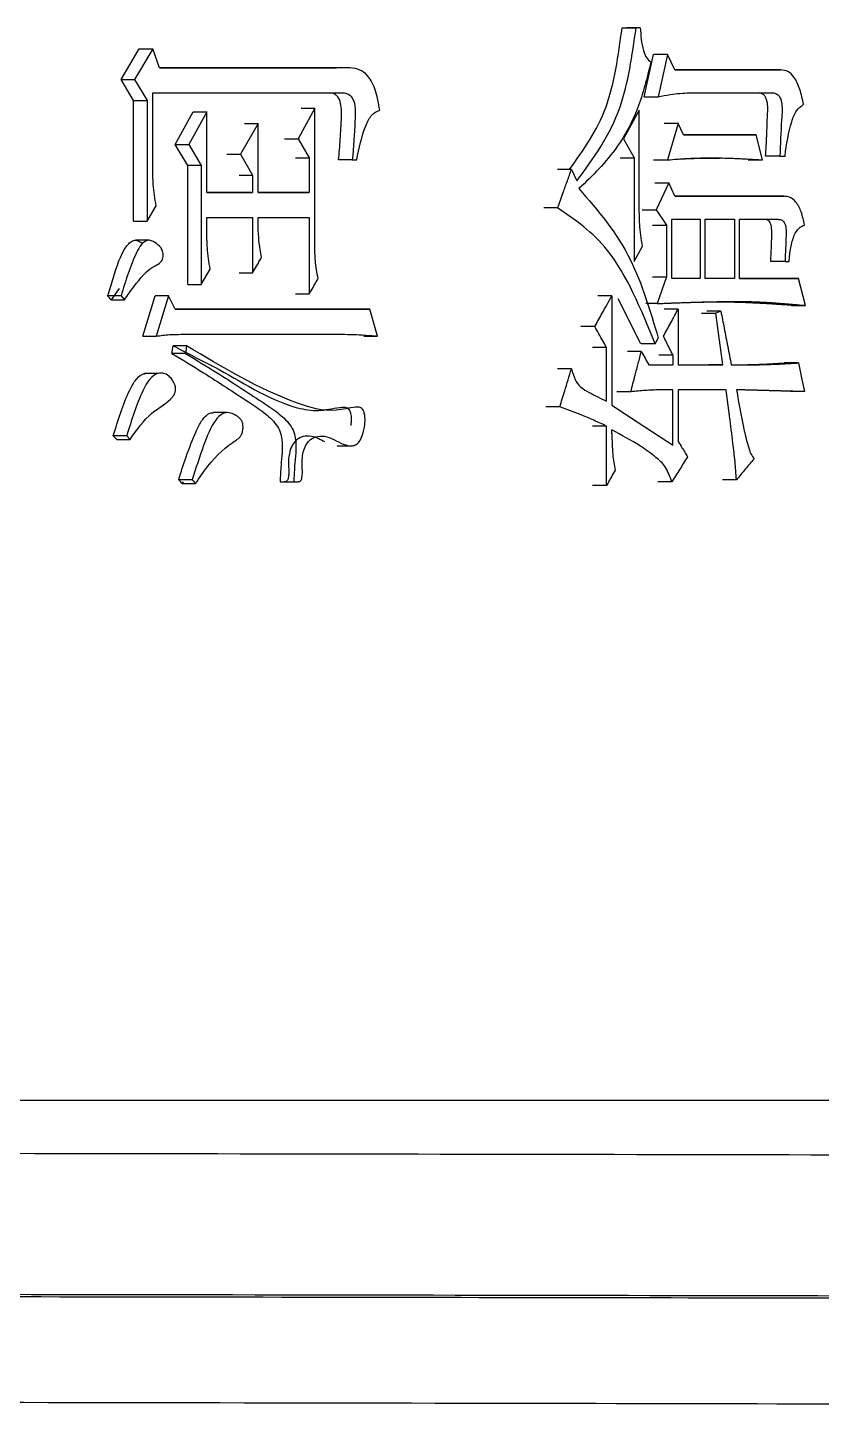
# Model space of a CAD drawing. Header units: millimetres. Extents: x 1890 to 4327, y 775 to 2498.
# Drawn here: x 3067.25 to 3071.74, y 1112.82 to 1120.64 of the extents above; entities that cross this region are included whole.
import ezdxf

# ---------------------------------------------------------------- set-up
doc = ezdxf.new("R2010")
doc.units = ezdxf.units.MM

msp = doc.modelspace()

# ---------------------------------------------------------------- linework, layer by layer
at = {"color": 7, "linetype": 'Continuous', "lineweight": 25}
for p, q in [((3070.6111, 1120.6434), (3070.6901, 1120.6434)), ((3070.7139, 1120.6434), (3070.6349, 1120.6434)), ((3070.7139, 1120.6434), (3070.6901, 1120.6434)), ((3067.7828, 1120.3513), (3067.8848, 1120.5244)), ((3067.9607, 1120.5244), (3067.8585, 1120.3513)), ((3067.8848, 1120.5244), (3067.9607, 1120.5244)), ((3067.9989, 1120.4162), (3067.9607, 1120.5244)), ((3070.7353, 1120.254), (3070.7886, 1120.492)), ((3070.8682, 1120.492), (3070.789, 1120.492)), ((3070.8682, 1120.492), (3070.8149, 1120.254)), ((3070.9096, 1120.4055), (3070.8682, 1120.492)), ((3069.0749, 1120.4163), (3067.9989, 1120.4162)), ((3067.9989, 1120.4162), (3068.9976, 1120.4163)), ((3069.0749, 1120.4163), (3068.9978, 1120.4163)), ((3071.5077, 1120.4055), (3070.9096, 1120.4055)), ((3070.9096, 1120.4055), (3071.4273, 1120.4055)), ((3071.4277, 1120.4055), (3071.5077, 1120.4055)), ((3067.7828, 1120.3513), (3067.8585, 1120.3513)), ((3067.8529, 1120.2324), (3067.7828, 1120.3513)), ((3067.8585, 1120.3513), (3067.9288, 1120.2324)), ((3067.9607, 1120.2756), (3069.0439, 1120.2756)), ((3067.9607, 1119.8537), (3067.9607, 1120.2756)), ((3070.7357, 1120.254), (3070.8149, 1120.254)), ((3070.9923, 1120.2757), (3071.467, 1120.2757)), ((3067.8529, 1120.2324), (3067.9288, 1120.2324)), ((3067.8529, 1119.5509), (3067.8529, 1120.2324)), ((3067.9288, 1120.2324), (3067.9288, 1119.5509)), ((3068.8757, 1120.1891), (3068.782, 1120.016)), ((3068.7988, 1120.1891), (3068.8757, 1120.1891)), ((3068.8757, 1119.4102), (3068.8757, 1120.1891)), ((3070.708, 1120.1783), (3070.6186, 1120.016)), ((3070.708, 1119.6266), (3070.708, 1120.1783)), ((3068.0882, 1119.9836), (3068.1895, 1120.1675)), ((3068.2658, 1120.1675), (3068.1643, 1119.9836)), ((3068.1895, 1120.1675), (3068.2658, 1120.1675)), ((3068.2658, 1119.7131), (3068.2658, 1120.1675)), ((3068.5562, 1120.1025), (3068.4554, 1119.9295)), ((3068.4796, 1120.1025), (3068.5562, 1120.1025)), ((3068.5562, 1119.7131), (3068.5562, 1120.1025)), ((3070.9274, 1120.1026), (3070.8481, 1120.1026)), ((3070.9274, 1120.1026), (3070.8682, 1119.897)), ((3070.9569, 1120.0377), (3070.9274, 1120.1026)), ((3068.7051, 1120.016), (3068.782, 1120.016)), ((3068.782, 1120.016), (3068.8445, 1119.9078)), ((3070.6186, 1120.016), (3070.6782, 1119.9079)), ((3071.2881, 1120.0377), (3071.3679, 1120.0377)), ((3071.4029, 1119.897), (3071.3679, 1120.0377)), ((3068.0882, 1119.9836), (3068.1643, 1119.9836)), ((3068.1579, 1119.8646), (3068.0882, 1119.9836)), ((3068.1643, 1119.9836), (3068.2341, 1119.8646)), ((3068.2341, 1119.8646), (3068.1579, 1119.8646)), ((3068.1579, 1119.1939), (3068.1579, 1119.8646)), ((3068.2341, 1119.8646), (3068.2341, 1119.1939)), ((3068.3789, 1119.9295), (3068.4554, 1119.9295)), ((3068.4554, 1119.9295), (3068.5247, 1119.8105)), ((3068.7676, 1119.9078), (3068.8445, 1119.9078)), ((3068.8445, 1119.9078), (3068.8445, 1119.7131)), ((3069.0874, 1119.897), (3069.0102, 1119.897)), ((3069.0874, 1119.897), (3069.1122, 1119.897)), ((3070.5992, 1119.9079), (3070.6782, 1119.9079)), ((3070.6782, 1119.9079), (3070.6782, 1119.3237)), ((3070.789, 1119.897), (3070.8682, 1119.897)), ((3071.3231, 1119.897), (3071.4029, 1119.897)), ((3071.5019, 1119.9187), (3071.4219, 1119.9187)), ((3071.5019, 1119.9187), (3071.531, 1119.9187)), ((3068.4481, 1119.8105), (3068.5247, 1119.8105)), ((3068.5247, 1119.8105), (3068.5247, 1119.7131)), ((3070.3253, 1119.843), (3070.2467, 1119.843)), ((3070.3253, 1119.843), (3070.3553, 1119.7781)), ((3068.5247, 1119.7131), (3068.2658, 1119.7131)), ((3068.2658, 1119.7131), (3068.4481, 1119.7131)), ((3068.4481, 1119.7131), (3068.5247, 1119.7131)), ((3068.8445, 1119.7131), (3068.5562, 1119.7131)), ((3068.5562, 1119.7131), (3068.7675, 1119.7131)), ((3068.7676, 1119.7131), (3068.8445, 1119.7131)), ((3070.7949, 1119.7672), (3070.8741, 1119.7672)), ((3070.8741, 1119.7672), (3070.803, 1119.6158)), ((3070.9096, 1119.6915), (3070.8741, 1119.7672)), ((3067.9288, 1119.5509), (3067.9798, 1119.6374)), ((3070.247, 1119.6266), (3070.1685, 1119.6266)), ((3071.5252, 1119.6915), (3070.9096, 1119.6915)), ((3070.9096, 1119.6915), (3071.4447, 1119.6915)), ((3071.4451, 1119.6915), (3071.5252, 1119.6915)), ((3067.8529, 1119.5509), (3067.9288, 1119.5509)), ((3068.2658, 1119.5725), (3068.5247, 1119.5725)), ((3068.2658, 1119.4968), (3068.2658, 1119.5725)), ((3068.5247, 1119.5725), (3068.5247, 1119.2588)), ((3068.5562, 1119.5725), (3068.8445, 1119.5725)), ((3068.5562, 1119.5184), (3068.5562, 1119.5725)), ((3068.8445, 1119.5725), (3068.8445, 1119.1398)), ((3070.7239, 1119.6158), (3070.803, 1119.6158)), ((3070.803, 1119.6158), (3070.8623, 1119.5293)), ((3070.8919, 1119.2264), (3070.8919, 1119.5617)), ((3070.8919, 1119.5617), (3071.0513, 1119.5617)), ((3071.0513, 1119.5617), (3071.0513, 1119.2264)), ((3071.0807, 1119.2264), (3071.0807, 1119.5617)), ((3071.0807, 1119.5617), (3071.2451, 1119.5617)), ((3071.2451, 1119.5617), (3071.2451, 1119.2264)), ((3071.2744, 1119.5617), (3071.4903, 1119.5617)), ((3071.2744, 1119.2264), (3071.2744, 1119.5617)), ((3071.4105, 1119.5617), (3071.4905, 1119.5617)), ((3070.7831, 1119.5293), (3070.8623, 1119.5293)), ((3070.8623, 1119.5293), (3070.8623, 1119.2372)), ((3067.9408, 1119.4431), (3067.8644, 1119.4431)), ((3070.6782, 1119.3237), (3070.7258, 1119.4103)), ((3071.531, 1119.3237), (3071.4509, 1119.3237)), ((3071.531, 1119.3237), (3071.5542, 1119.3237)), ((3068.2341, 1119.1939), (3068.2848, 1119.2804)), ((3068.4481, 1119.2588), (3068.5247, 1119.2588)), ((3070.7831, 1119.2372), (3070.8623, 1119.2372)), ((3070.8623, 1119.2372), (3070.8089, 1119.0857)), ((3067.772, 1119.1709), (3067.7252, 1119.1074)), ((3068.1579, 1119.1939), (3068.2341, 1119.1939)), ((3071.0513, 1119.2264), (3070.8919, 1119.2264)), ((3071.0513, 1119.2264), (3070.9718, 1119.2264)), ((3071.2451, 1119.2264), (3071.0807, 1119.2264)), ((3071.2451, 1119.2264), (3071.1655, 1119.2264)), ((3071.6064, 1119.2264), (3071.2744, 1119.2264)), ((3071.2744, 1119.2264), (3071.5258, 1119.2264)), ((3071.5263, 1119.2264), (3071.6064, 1119.2264)), ((3071.6469, 1119.0749), (3071.6064, 1119.2264)), ((3067.7817, 1119.129), (3067.7061, 1119.129)), ((3067.7252, 1119.1074), (3067.8009, 1119.1074)), ((3067.9039, 1118.9018), (3067.9739, 1119.129)), ((3068.0499, 1119.129), (3067.9739, 1119.129)), ((3068.0499, 1119.129), (3067.9798, 1118.9018)), ((3068.0881, 1119.0533), (3068.0499, 1119.129)), ((3068.7676, 1119.1398), (3068.8445, 1119.1398)), ((3070.553, 1119.129), (3070.4741, 1119.129)), ((3070.553, 1119.129), (3070.553, 1118.5124)), ((3070.7175, 1118.8586), (3070.5889, 1119.1117)), ((3070.8089, 1119.0857), (3070.7456, 1119.0857)), ((3071.5663, 1119.0749), (3071.4988, 1119.0807)), ((3071.5667, 1119.0749), (3071.6469, 1119.0749)), ((3069.1866, 1119.0533), (3068.0881, 1119.0533)), ((3068.0881, 1119.0533), (3069.1091, 1119.0533)), ((3069.1093, 1119.0533), (3069.1866, 1119.0533)), ((3069.2299, 1118.9018), (3069.1866, 1119.0533)), ((3070.9274, 1119.0533), (3070.8481, 1119.0533)), ((3070.9274, 1119.0533), (3070.9274, 1118.7396)), ((3071.06, 1119.0317), (3071.1395, 1119.0317)), ((3071.1689, 1119.0425), (3071.0893, 1119.0425)), ((3071.1689, 1119.0425), (3071.1395, 1119.0317)), ((3070.4573, 1118.9559), (3070.3785, 1118.9559)), ((3067.9039, 1118.9018), (3067.9798, 1118.9018)), ((3068.0692, 1118.8045), (3068.0755, 1118.8477)), ((3068.1516, 1118.8477), (3068.0755, 1118.8477)), ((3068.1516, 1118.8477), (3068.1453, 1118.8045)), ((3068.158, 1118.9126), (3069.0128, 1118.9127)), ((3068.9357, 1118.9127), (3069.0128, 1118.9127)), ((3069.1525, 1118.9018), (3069.2299, 1118.9018)), ((3070.7971, 1118.8586), (3070.8149, 1118.891)), ((3068.1453, 1118.8045), (3068.0692, 1118.8045)), ((3070.5231, 1118.8369), (3070.4443, 1118.8369)), ((3070.5231, 1118.534), (3070.5231, 1118.8369)), ((3070.7199, 1118.8153), (3070.6408, 1118.8153)), ((3070.8978, 1118.7937), (3070.8185, 1118.7937)), ((3070.8978, 1118.7937), (3070.8978, 1118.7396)), ((3067.9906, 1118.6908), (3067.9147, 1118.6908)), ((3070.3253, 1118.718), (3070.2463, 1118.718)), ((3070.7615, 1118.7396), (3070.8978, 1118.7396)), ((3070.8185, 1118.7396), (3070.8978, 1118.7396)), ((3070.9274, 1118.7396), (3071.1806, 1118.7396)), ((3071.1806, 1118.7396), (3071.101, 1118.7396)), ((3071.6064, 1118.7504), (3071.5258, 1118.7504)), ((3070.6603, 1118.5881), (3070.5814, 1118.5881)), ((3070.8978, 1118.2853), (3070.8978, 1118.599)), ((3071.1982, 1118.599), (3070.9274, 1118.599)), ((3070.9274, 1118.599), (3070.9274, 1118.3069)), ((3071.6412, 1118.5882), (3071.561, 1118.5882)), ((3068.3797, 1118.4698), (3068.3028, 1118.4698)), ((3070.2591, 1118.5016), (3070.1806, 1118.5016)), ((3070.5231, 1118.3934), (3070.4443, 1118.3934)), ((3070.5231, 1118.0581), (3070.5231, 1118.3934)), ((3070.553, 1118.3502), (3070.553, 1118.3718)), ((3067.7572, 1118.3177), (3067.738, 1118.3393)), ((3067.7572, 1118.3177), (3067.8329, 1118.3177)), ((3067.8137, 1118.3393), (3067.8329, 1118.3177)), ((3069.0014, 1118.2822), (3069.0791, 1118.2822)), ((3068.1833, 1118.0906), (3068.1072, 1118.0906)), ((3068.1334, 1118.0792), (3068.1262, 1118.069)), ((3068.1262, 1118.069), (3068.2024, 1118.069)), ((3068.7051, 1118.0797), (3068.782, 1118.0797)), ((3070.5231, 1118.0581), (3070.4443, 1118.0581)), ((3070.8919, 1118.0798), (3070.8127, 1118.0798)), ((3071.2569, 1118.0906), (3071.1772, 1118.0906))]:
    msp.add_line(p, q, dxfattribs=at)
at = {"color": 7, "linetype": 'Continuous', "lineweight": 25, "flags": 128}
for points in [[(3067.7252, 1119.1074), (3067.7204, 1119.1128), (3067.7156, 1119.1182), (3067.7061, 1119.129)], [(3067.7817, 1119.129), (3067.7913, 1119.1182), (3067.8009, 1119.1074)], [(3071.1806, 1118.7396), (3071.167, 1118.837), (3071.1532, 1118.9343), (3071.1395, 1119.0317)], [(3070.7971, 1118.8586), (3070.7618, 1118.8586), (3070.7396, 1118.8586), (3070.7179, 1118.8586)], [(3071.6064, 1118.7504), (3071.6165, 1118.7034), (3071.6265, 1118.6564), (3071.6412, 1118.5882)], [(3067.8137, 1118.3393), (3067.7856, 1118.3393), (3067.7618, 1118.3393), (3067.738, 1118.3393)], [(3068.1262, 1118.0689), (3068.1214, 1118.0744), (3068.1165, 1118.0799), (3068.1072, 1118.0906)], [(3068.1833, 1118.0906), (3068.1882, 1118.0851), (3068.1953, 1118.077), (3068.2024, 1118.0689)], [(3068.6801, 1118.0797), (3068.7086, 1118.0797), (3068.7569, 1118.0797)]]:
    msp.add_lwpolyline(points, dxfattribs=at)
at = {"color": 7, "linetype": 'Continuous', "lineweight": 25}
for points, knots in [([(3070.3142, 1119.843), (3070.3923, 1119.9513), (3070.546, 1120.1644), (3070.5894, 1120.4856), (3070.6107, 1120.6434)], [0, 0, 0, 0, 0.508538, 1, 1, 1, 1]), ([(3070.3553, 1119.7781), (3070.4489, 1119.9054), (3070.6188, 1120.1366), (3070.668, 1120.4863), (3070.6901, 1120.6434)], [0, 0, 0, 0, 0.550671, 1, 1, 1, 1]), ([(3070.6107, 1120.6434), (3070.6151, 1120.6434), (3070.6231, 1120.6434), (3070.631, 1120.6434), (3070.6345, 1120.6434)], [0, 0, 0, 0, 0.56, 1, 1, 1, 1]), ([(3070.7139, 1120.6434), (3070.7168, 1120.5994), (3070.7208, 1120.5385), (3070.7467, 1120.4716), (3070.7646, 1120.4563), (3070.7733, 1120.4487)], [0, 0, 0, 0, 0.571542, 0.789948, 1, 1, 1, 1]), ([(3069.2423, 1120.1783), (3069.2362, 1120.2153), (3069.2242, 1120.2881), (3069.1816, 1120.3709), (3069.1276, 1120.4115), (3069.0924, 1120.4147), (3069.0749, 1120.4163)], [0, 0, 0, 0, 0.292671, 0.574804, 0.788903, 1, 1, 1, 1]), ([(3070.7733, 1120.4487), (3070.7512, 1120.3592), (3070.7076, 1120.1823), (3070.5694, 1119.9288), (3070.4435, 1119.8079), (3070.3673, 1119.7348)], [0, 0, 0, 0, 0.288018, 0.569196, 1, 1, 1, 1]), ([(3071.6354, 1120.2108), (3071.6294, 1120.2396), (3071.6176, 1120.2964), (3071.5868, 1120.3628), (3071.5475, 1120.4005), (3071.5209, 1120.4038), (3071.5077, 1120.4055)], [0, 0, 0, 0, 0.291495, 0.574413, 0.789057, 1, 1, 1, 1]), ([(3069.01, 1119.897), (3069.0134, 1119.9354), (3069.0204, 1120.0154), (3069.026, 1120.111), (3069.0265, 1120.1827), (3069.0222, 1120.2221), (3069.0094, 1120.2491), (3068.9944, 1120.2654), (3068.9794, 1120.2727), (3068.9697, 1120.2749), (3068.9666, 1120.2756)], [0, 0, 0, 0, 0.268829, 0.56133, 0.664341, 0.768404, 0.830798, 0.892792, 0.965759, 1, 1, 1, 1]), ([(3069.0439, 1120.2756), (3069.054, 1120.2728), (3069.0745, 1120.2669), (3069.1001, 1120.2287), (3069.1044, 1120.1724), (3069.1013, 1120.062), (3069.0935, 1119.9701), (3069.0874, 1119.897)], [0, 0, 0, 0, 0.1108835, 0.2260486, 0.356903, 0.4892019, 1, 1, 1, 1]), ([(3070.8149, 1120.254), (3070.8376, 1120.2583), (3070.8784, 1120.2659), (3070.9376, 1120.2736), (3070.9741, 1120.275), (3070.9923, 1120.2757)], [0, 0, 0, 0, 0.38409, 0.691775, 1, 1, 1, 1]), ([(3071.4215, 1119.9187), (3071.4237, 1119.9569), (3071.4282, 1120.0343), (3071.4308, 1120.1253), (3071.4342, 1120.1889), (3071.4318, 1120.2222), (3071.4243, 1120.2461), (3071.4137, 1120.263), (3071.4005, 1120.2711), (3071.391, 1120.2743), (3071.3866, 1120.2757)], [0, 0, 0, 0, 0.2869683, 0.5805964, 0.6801532, 0.7640188, 0.8265218, 0.8781764, 0.9439894, 1, 1, 1, 1]), ([(3071.467, 1120.2757), (3071.4751, 1120.2732), (3071.4879, 1120.2692), (3071.5029, 1120.2508), (3071.5186, 1120.2045), (3071.5078, 1120.0871), (3071.5043, 1119.9857), (3071.5019, 1119.9187)], [0, 0, 0, 0, 0.101343, 0.162893, 0.226662, 0.489518, 1, 1, 1, 1]), ([(3069.1122, 1119.897), (3069.126, 1119.9634), (3069.1451, 1120.0551), (3069.1942, 1120.1558), (3069.2265, 1120.1709), (3069.2423, 1120.1783)], [0, 0, 0, 0, 0.5729384, 0.7913837, 1, 1, 1, 1]), ([(3071.531, 1119.9187), (3071.5401, 1119.9853), (3071.5527, 1120.0774), (3071.5935, 1120.1796), (3071.6216, 1120.2005), (3071.6354, 1120.2108)], [0, 0, 0, 0, 0.571986, 0.790496, 1, 1, 1, 1]), ([(3071.3679, 1120.0377), (3071.2685, 1120.0377), (3071.132, 1120.0377), (3070.9943, 1120.0377), (3070.9569, 1120.0377)], [0, 0, 0, 0, 0.728341, 1, 1, 1, 1]), ([(3070.9569, 1120.0377), (3071.0304, 1120.0377), (3071.1411, 1120.0377), (3071.2508, 1120.0377), (3071.2877, 1120.0377)], [0, 0, 0, 0, 0.664139, 1, 1, 1, 1]), ([(3070.8682, 1119.897), (3070.8866, 1119.8985), (3070.9142, 1119.9006), (3070.9463, 1119.9028), (3070.9623, 1119.9038), (3070.9784, 1119.9048), (3071.0265, 1119.9074), (3071.0906, 1119.9089), (3071.1637, 1119.9084), (3071.2024, 1119.9073), (3071.2252, 1119.9065), (3071.232, 1119.9062), (3071.2412, 1119.9059), (3071.2503, 1119.9055), (3071.2594, 1119.9051), (3071.2662, 1119.9048), (3071.273, 1119.9045), (3071.2821, 1119.904), (3071.2912, 1119.9035), (3071.3003, 1119.9031), (3071.3071, 1119.9027), (3071.3162, 1119.9022), (3071.3252, 1119.9017), (3071.3366, 1119.901), (3071.3479, 1119.9004), (3071.3615, 1119.8996), (3071.3799, 1119.8985), (3071.3937, 1119.8976), (3071.4029, 1119.897)], [0, 0, 0, 0, 0.1024398, 0.1536597, 0.1792697, 0.1920747, 0.2432948, 0.4481938, 0.5506355, 0.6530768, 0.6658817, 0.6786867, 0.6914917, 0.7171016, 0.7299066, 0.7427115, 0.7555165, 0.7683215, 0.7939314, 0.8067364, 0.8195413, 0.8323463, 0.8579562, 0.8707612, 0.8963711, 0.9219811, 0.947591, 1, 1, 1, 1]), ([(3070.9553, 1119.9034), (3070.9564, 1119.9034), (3070.9654, 1119.9038), (3071.0538, 1119.9074), (3071.1092, 1119.9071), (3071.1475, 1119.9064), (3071.1555, 1119.9061), (3071.1604, 1119.9059)], [0, 0, 0, 0, 0.061722, 0.491152, 0.730794, 0.835184, 1, 1, 1, 1]), ([(3067.9798, 1119.6374), (3067.9735, 1119.6772), (3067.9621, 1119.7483), (3067.9611, 1119.8215), (3067.9607, 1119.8537)], [0, 0, 0, 0, 0.558835, 1, 1, 1, 1]), ([(3070.247, 1119.6266), (3070.2575, 1119.6556), (3070.2758, 1119.7062), (3070.3019, 1119.7783), (3070.3175, 1119.8214), (3070.3253, 1119.843)], [0, 0, 0, 0, 0.402386, 0.701193, 1, 1, 1, 1]), ([(3070.3673, 1119.7348), (3070.4735, 1119.6123), (3070.6662, 1119.3902), (3070.7688, 1119.0457), (3070.8149, 1118.891)], [0, 0, 0, 0, 0.551113, 1, 1, 1, 1]), ([(3070.7971, 1118.8586), (3070.7176, 1119.054), (3070.5782, 1119.3971), (3070.3467, 1119.5576), (3070.247, 1119.6266)], [0, 0, 0, 0, 0.569597, 1, 1, 1, 1]), ([(3070.7258, 1119.4103), (3070.7197, 1119.4513), (3070.7092, 1119.5225), (3070.7083, 1119.5957), (3070.708, 1119.6266)], [0, 0, 0, 0, 0.576908, 1, 1, 1, 1]), ([(3071.6412, 1119.5293), (3071.6358, 1119.5546), (3071.6253, 1119.6044), (3071.5956, 1119.6595), (3071.56, 1119.6882), (3071.5367, 1119.6904), (3071.5252, 1119.6915)], [0, 0, 0, 0, 0.291879, 0.573778, 0.788361, 1, 1, 1, 1]), ([(3071.4505, 1119.3237), (3071.4527, 1119.373), (3071.4555, 1119.4352), (3071.4572, 1119.5094), (3071.4488, 1119.5459), (3071.429, 1119.5603), (3071.4162, 1119.5612), (3071.4098, 1119.5617)], [0, 0, 0, 0, 0.513666, 0.647616, 0.773872, 0.888864, 1, 1, 1, 1]), ([(3071.4903, 1119.5617), (3071.4966, 1119.5612), (3071.5095, 1119.5603), (3071.5293, 1119.5459), (3071.5377, 1119.5094), (3071.536, 1119.4352), (3071.5332, 1119.373), (3071.531, 1119.3237)], [0, 0, 0, 0, 0.111245, 0.226323, 0.352571, 0.486481, 1, 1, 1, 1]), ([(3068.2848, 1119.2804), (3068.2785, 1119.3202), (3068.2672, 1119.3913), (3068.2662, 1119.4645), (3068.2658, 1119.4968)], [0, 0, 0, 0, 0.558836, 1, 1, 1, 1]), ([(3068.575, 1119.3453), (3068.5693, 1119.377), (3068.5591, 1119.4337), (3068.557, 1119.4925), (3068.5562, 1119.5184)], [0, 0, 0, 0, 0.558879, 1, 1, 1, 1]), ([(3071.5542, 1119.3237), (3071.5565, 1119.3499), (3071.5611, 1119.4017), (3071.579, 1119.4684), (3071.6078, 1119.5145), (3071.6301, 1119.5244), (3071.6412, 1119.5293)], [0, 0, 0, 0, 0.2904, 0.575151, 0.790821, 1, 1, 1, 1]), ([(3067.7061, 1119.129), (3067.7163, 1119.1616), (3067.7471, 1119.2597), (3067.7822, 1119.3765), (3067.8349, 1119.4343), (3067.8585, 1119.4456), (3067.8826, 1119.4397), (3067.8965, 1119.4294), (3067.9035, 1119.4243)], [0, 0, 0, 0, 0.229685, 0.691562, 0.770769, 0.85031, 0.924651, 1, 1, 1, 1]), ([(3067.8009, 1119.1074), (3067.8183, 1119.1319), (3067.871, 1119.2058), (3067.9383, 1119.2875), (3068.0007, 1119.311), (3068.0146, 1119.3296), (3068.0189, 1119.3435), (3068.02, 1119.3596), (3068.0178, 1119.3771), (3068.0112, 1119.3954), (3067.9927, 1119.4177), (3067.9687, 1119.4335), (3067.9415, 1119.4456), (3067.9177, 1119.4389), (3067.8914, 1119.4167), (3067.8581, 1119.3532), (3067.8204, 1119.256), (3067.7947, 1119.1715), (3067.7817, 1119.129)], [0, 0, 0, 0, 0.109185, 0.329159, 0.383764, 0.397994, 0.412315, 0.428913, 0.44575, 0.465116, 0.490353, 0.552222, 0.585254, 0.61868, 0.660425, 0.720614, 0.859403, 1, 1, 1, 1]), ([(3068.8944, 1119.2264), (3068.8883, 1119.26), (3068.8774, 1119.3202), (3068.8762, 1119.3826), (3068.8757, 1119.4102)], [0, 0, 0, 0, 0.558545, 1, 1, 1, 1]), ([(3068.5247, 1119.2588), (3068.5319, 1119.2712), (3068.5439, 1119.2918), (3068.5606, 1119.3206), (3068.5702, 1119.3371), (3068.575, 1119.3453)], [0, 0, 0, 0, 0.42837, 0.714189, 1, 1, 1, 1]), ([(3068.8445, 1119.1398), (3068.8516, 1119.1522), (3068.8635, 1119.1728), (3068.8802, 1119.2016), (3068.8897, 1119.2181), (3068.8944, 1119.2264)], [0, 0, 0, 0, 0.428365, 0.714185, 1, 1, 1, 1]), ([(3070.4573, 1118.9559), (3070.4711, 1118.9809), (3070.494, 1119.0222), (3070.5259, 1119.0799), (3070.5439, 1119.1126), (3070.553, 1119.129)], [0, 0, 0, 0, 0.432644, 0.716322, 1, 1, 1, 1]), ([(3070.8089, 1119.0857), (3070.8142, 1119.0859), (3070.8247, 1119.0863), (3070.8405, 1119.0869), (3070.8563, 1119.0875), (3070.872, 1119.0881), (3070.8851, 1119.0886), (3070.8983, 1119.0891), (3070.9088, 1119.0895), (3070.9192, 1119.0899), (3070.9271, 1119.0902), (3070.9337, 1119.0904), (3070.9428, 1119.0907), (3070.952, 1119.091), (3070.9625, 1119.0914), (3070.9703, 1119.0917), (3070.9808, 1119.092), (3070.9913, 1119.0924), (3071.0044, 1119.0928), (3071.0148, 1119.0931), (3071.0253, 1119.0934), (3071.0318, 1119.0936), (3071.0383, 1119.0938), (3071.0449, 1119.094), (3071.0514, 1119.0942), (3071.0579, 1119.0944), (3071.0645, 1119.0945), (3071.071, 1119.0947), (3071.0775, 1119.0949), (3071.0841, 1119.0951), (3071.0906, 1119.0952), (3071.0971, 1119.0954), (3071.1036, 1119.0955), (3071.1101, 1119.0957), (3071.1167, 1119.0958), (3071.131, 1119.0962), (3071.1857, 1119.0972), (3071.2586, 1119.0979), (3071.3312, 1119.0968), (3071.3674, 1119.0956), (3071.3881, 1119.0948), (3071.4036, 1119.094), (3071.4191, 1119.0932), (3071.4346, 1119.0923), (3071.4475, 1119.0915), (3071.4604, 1119.0907), (3071.4733, 1119.0898), (3071.4862, 1119.0889), (3071.4991, 1119.0879), (3071.512, 1119.0869), (3071.5274, 1119.0856), (3071.5403, 1119.0846), (3071.5532, 1119.0835), (3071.566, 1119.0823), (3071.5789, 1119.0812), (3071.5917, 1119.08), (3071.6045, 1119.0789), (3071.6174, 1119.0777), (3071.6315, 1119.0764), (3071.6405, 1119.0755), (3071.6469, 1119.0749)], [0, 0, 0, 0, 0.018603, 0.037206, 0.055809, 0.074412, 0.093015, 0.102316, 0.120919, 0.130221, 0.139522, 0.148824, 0.153474, 0.172077, 0.181379, 0.19068, 0.199982, 0.218585, 0.227886, 0.246489, 0.255791, 0.265092, 0.269743, 0.279044, 0.288346, 0.292997, 0.302298, 0.311599, 0.31625, 0.325552, 0.334853, 0.339504, 0.348805, 0.358107, 0.362758, 0.372059, 0.409265, 0.558092, 0.632505, 0.669711, 0.688314, 0.706917, 0.72552, 0.744123, 0.762726, 0.772028, 0.790631, 0.809233, 0.818535, 0.837138, 0.855741, 0.874344, 0.883645, 0.902248, 0.920851, 0.930153, 0.948756, 0.967359, 0.97666, 1, 1, 1, 1]), ([(3071.0183, 1119.0932), (3071.0183, 1119.0932), (3071.0183, 1119.0932), (3071.0977, 1119.0952), (3071.2288, 1119.0958), (3071.3794, 1119.0897), (3071.4649, 1119.0843), (3071.5014, 1119.0817), (3071.514, 1119.0808), (3071.519, 1119.0804), (3071.5188, 1119.0805), (3071.5187, 1119.0805)], [0, 0, 0, 0, 0.005956, 0.09253, 0.479471, 0.775614, 0.898514, 0.970424, 0.985739, 0.999253, 1, 1, 1, 1]), ([(3070.8445, 1118.9019), (3070.8583, 1118.9271), (3070.886, 1118.9776), (3070.9136, 1119.0281), (3070.9274, 1119.0533)], [0, 0, 0, 0, 0.5, 1, 1, 1, 1]), ([(3071.1689, 1119.0425), (3071.1751, 1119.0104), (3071.188, 1118.9439), (3071.2076, 1118.843), (3071.2209, 1118.7741), (3071.2276, 1118.7396)], [0, 0, 0, 0, 0.317295, 0.658647, 1, 1, 1, 1]), ([(3070.5231, 1118.8369), (3070.5162, 1118.8494), (3070.5018, 1118.8755), (3070.4798, 1118.9152), (3070.4648, 1118.9423), (3070.4573, 1118.9559)], [0, 0, 0, 0, 0.314652, 0.657325, 1, 1, 1, 1]), ([(3067.9798, 1118.9018), (3068.0051, 1118.9052), (3068.0475, 1118.9107), (3068.1069, 1118.9119), (3068.141, 1118.9124), (3068.158, 1118.9126)], [0, 0, 0, 0, 0.426865, 0.713404, 1, 1, 1, 1]), ([(3068.0755, 1118.8477), (3068.0929, 1118.8385), (3068.1799, 1118.7923), (3068.4201, 1118.6763), (3068.6728, 1118.505), (3068.9117, 1118.4748), (3068.9974, 1118.4996), (3069.0491, 1118.502), (3069.064, 1118.4942), (3069.0731, 1118.4818), (3069.0798, 1118.4613), (3069.0832, 1118.4319), (3069.0804, 1118.4096), (3069.0789, 1118.3974)], [0, 0, 0, 0, 0.049956, 0.249704, 0.686626, 0.796056, 0.90562, 0.927942, 0.938242, 0.948634, 0.960298, 0.978294, 1, 1, 1, 1]), ([(3068.782, 1118.0797), (3068.7849, 1118.0799), (3068.7897, 1118.0801), (3068.7959, 1118.0847), (3068.8005, 1118.0922), (3068.8051, 1118.1089), (3068.8063, 1118.1507), (3068.8021, 1118.2029), (3068.812, 1118.2585), (3068.8289, 1118.2946), (3068.8557, 1118.3229), (3068.895, 1118.3404), (3068.964, 1118.3349), (3069.0257, 1118.2904), (3069.0824, 1118.2798), (3069.1099, 1118.2878), (3069.1309, 1118.3092), (3069.1485, 1118.3483), (3069.1587, 1118.3952), (3069.1601, 1118.4381), (3069.1561, 1118.4658), (3069.1496, 1118.4831), (3069.1413, 1118.494), (3069.1268, 1118.502), (3069.0774, 1118.4997), (3068.9589, 1118.4653), (3068.6299, 1118.5608), (3068.3554, 1118.7255), (3068.1516, 1118.8477)], [0, 0, 0, 0, 0.005261, 0.008837, 0.012422, 0.017277, 0.029828, 0.061172, 0.078769, 0.096459, 0.112862, 0.137643, 0.170618, 0.238675, 0.261666, 0.275651, 0.289759, 0.306991, 0.331345, 0.347224, 0.357105, 0.364402, 0.370592, 0.376767, 0.392657, 0.46137, 0.600195, 1, 1, 1, 1]), ([(3069.0128, 1118.9127), (3069.0346, 1118.9124), (3069.0782, 1118.9118), (3069.1506, 1118.9085), (3069.2011, 1118.9042), (3069.2299, 1118.9018)], [0, 0, 0, 0, 0.300385, 0.600783, 1, 1, 1, 1]), ([(3070.8978, 1118.7937), (3070.8914, 1118.8067), (3070.8793, 1118.8313), (3070.8615, 1118.8673), (3070.8502, 1118.8903), (3070.8445, 1118.9019)], [0, 0, 0, 0, 0.36195, 0.680974, 1, 1, 1, 1]), ([(3068.0692, 1118.8045), (3068.1288, 1118.768), (3068.274, 1118.6791), (3068.4472, 1118.5664), (3068.5856, 1118.4746), (3068.6483, 1118.4206), (3068.6814, 1118.3637), (3068.6968, 1118.2843), (3068.6851, 1118.1894), (3068.6815, 1118.1105), (3068.68, 1118.0797)], [0, 0, 0, 0, 0.221958, 0.540906, 0.653572, 0.74861, 0.789223, 0.822078, 0.930486, 1, 1, 1, 1]), ([(3068.1453, 1118.8045), (3068.2049, 1118.768), (3068.3503, 1118.6792), (3068.5236, 1118.5666), (3068.6623, 1118.4747), (3068.7252, 1118.4206), (3068.7585, 1118.3635), (3068.774, 1118.2823), (3068.762, 1118.1875), (3068.7583, 1118.1088), (3068.7569, 1118.0797)], [0, 0, 0, 0, 0.221772, 0.540825, 0.653503, 0.748944, 0.789647, 0.822549, 0.93445, 1, 1, 1, 1]), ([(3070.6603, 1118.5881), (3070.6685, 1118.6191), (3070.6824, 1118.6724), (3070.7023, 1118.7481), (3070.714, 1118.7929), (3070.7199, 1118.8153)], [0, 0, 0, 0, 0.4083, 0.70415, 1, 1, 1, 1]), ([(3070.7199, 1118.8153), (3070.7268, 1118.8027), (3070.7407, 1118.7775), (3070.7545, 1118.7522), (3070.7615, 1118.7396)], [0, 0, 0, 0, 0.5000008, 1, 1, 1, 1]), ([(3067.738, 1118.3393), (3067.765, 1118.4278), (3067.7989, 1118.5388), (3067.8588, 1118.6506), (3067.8904, 1118.6851), (3067.9111, 1118.6885), (3067.9162, 1118.6893)], [0, 0, 0, 0, 0.631823, 0.79327, 0.948374, 1, 1, 1, 1]), ([(3067.8329, 1118.3177), (3067.8712, 1118.3728), (3067.939, 1118.4702), (3068.036, 1118.5168), (3068.0786, 1118.5646), (3068.0877, 1118.585), (3068.0909, 1118.603), (3068.0878, 1118.6222), (3068.0789, 1118.6436), (3068.0627, 1118.6679), (3068.0378, 1118.6888), (3068.007, 1118.6949), (3067.9711, 1118.6874), (3067.9345, 1118.6514), (3067.8747, 1118.5379), (3067.8408, 1118.4274), (3067.8137, 1118.3393)], [0, 0, 0, 0, 0.207529, 0.367372, 0.400836, 0.41667, 0.431354, 0.448141, 0.466694, 0.497248, 0.538464, 0.578549, 0.619959, 0.682145, 0.746849, 1, 1, 1, 1]), ([(3070.2591, 1118.5016), (3070.2683, 1118.5317), (3070.2839, 1118.5829), (3070.306, 1118.655), (3070.3188, 1118.697), (3070.3253, 1118.718)], [0, 0, 0, 0, 0.417909, 0.708955, 1, 1, 1, 1]), ([(3070.3253, 1118.718), (3070.3311, 1118.6966), (3070.3425, 1118.6547), (3070.3791, 1118.6076), (3070.4251, 1118.5842), (3070.4738, 1118.5575), (3070.5067, 1118.5419), (3070.5231, 1118.534)], [0, 0, 0, 0, 0.178456, 0.349692, 0.567005, 0.783635, 1, 1, 1, 1]), ([(3071.2265, 1118.7399), (3071.2413, 1118.7399), (3071.2989, 1118.7399), (3071.3987, 1118.7429), (3071.4834, 1118.7479), (3071.5258, 1118.7504)], [0, 0, 0, 0, 0.147579, 0.573728, 1, 1, 1, 1]), ([(3071.2276, 1118.7396), (3071.2687, 1118.7396), (3071.3112, 1118.7395), (3071.3561, 1118.7401), (3071.3626, 1118.7401), (3071.369, 1118.7402), (3071.3754, 1118.7403), (3071.3805, 1118.7404), (3071.3869, 1118.7405), (3071.392, 1118.7406), (3071.3985, 1118.7408), (3071.4036, 1118.7409), (3071.41, 1118.741), (3071.4164, 1118.7412), (3071.4266, 1118.7415), (3071.4356, 1118.7418), (3071.4446, 1118.7421), (3071.451, 1118.7423), (3071.4574, 1118.7426), (3071.4637, 1118.7428), (3071.4701, 1118.7431), (3071.4778, 1118.7434), (3071.4855, 1118.7438), (3071.4919, 1118.7441), (3071.4983, 1118.7444), (3071.5046, 1118.7447), (3071.511, 1118.745), (3071.5161, 1118.7453), (3071.5212, 1118.7456), (3071.5263, 1118.7458), (3071.5327, 1118.7462), (3071.5391, 1118.7465), (3071.5455, 1118.7469), (3071.5519, 1118.7472), (3071.5659, 1118.748), (3071.5845, 1118.7491), (3071.6005, 1118.7501), (3071.6064, 1118.7504)], [0, 0, 0, 0, 0.32454, 0.334682, 0.354966, 0.37525, 0.385391, 0.405675, 0.415817, 0.436101, 0.446242, 0.466526, 0.476668, 0.496952, 0.517235, 0.557803, 0.567945, 0.588228, 0.608512, 0.618654, 0.638938, 0.659221, 0.679505, 0.699789, 0.709931, 0.730214, 0.750498, 0.76064, 0.770782, 0.791065, 0.801207, 0.821491, 0.841775, 0.851916, 0.8722, 0.953335, 1, 1, 1, 1]), ([(3070.8978, 1118.599), (3070.8725, 1118.5989), (3070.8204, 1118.5988), (3070.7412, 1118.595), (3070.6873, 1118.5904), (3070.6603, 1118.5881)], [0, 0, 0, 0, 0.320269, 0.660054, 1, 1, 1, 1]), ([(3071.2569, 1118.0906), (3071.2544, 1118.1251), (3071.2494, 1118.1941), (3071.2353, 1118.3129), (3071.2238, 1118.4037), (3071.216, 1118.4636), (3071.2144, 1118.4762), (3071.2132, 1118.4856), (3071.2119, 1118.4951), (3071.2109, 1118.5029), (3071.2099, 1118.5108), (3071.209, 1118.5171), (3071.208, 1118.525), (3071.207, 1118.5328), (3071.2059, 1118.5407), (3071.2049, 1118.5486), (3071.2039, 1118.5565), (3071.2028, 1118.5643), (3071.2018, 1118.5722), (3071.2007, 1118.5801), (3071.1995, 1118.5895), (3071.1987, 1118.5958), (3071.1982, 1118.599)], [0, 0, 0, 0, 0.201249, 0.402512, 0.701241, 0.738586, 0.757258, 0.77593, 0.794603, 0.813275, 0.822611, 0.841284, 0.85062, 0.869292, 0.887965, 0.897301, 0.915973, 0.934645, 0.943982, 0.962654, 0.981327, 1, 1, 1, 1]), ([(3071.6412, 1118.5882), (3071.6393, 1118.5882), (3071.6365, 1118.5883), (3071.6329, 1118.5884), (3071.6292, 1118.5885), (3071.6246, 1118.5886), (3071.619, 1118.5888), (3071.6135, 1118.5889), (3071.6079, 1118.5891), (3071.6024, 1118.5893), (3071.5969, 1118.5894), (3071.5913, 1118.5896), (3071.5858, 1118.5897), (3071.5803, 1118.5899), (3071.5747, 1118.59), (3071.5673, 1118.5902), (3071.5599, 1118.5904), (3071.5525, 1118.5907), (3071.547, 1118.5908), (3071.5414, 1118.591), (3071.5359, 1118.5911), (3071.5303, 1118.5913), (3071.5248, 1118.5914), (3071.5192, 1118.5916), (3071.5137, 1118.5917), (3071.5081, 1118.5919), (3071.5026, 1118.5921), (3071.497, 1118.5922), (3071.4896, 1118.5924), (3071.4822, 1118.5926), (3071.4748, 1118.5928), (3071.4692, 1118.593), (3071.4637, 1118.5931), (3071.4581, 1118.5933), (3071.4526, 1118.5935), (3071.447, 1118.5936), (3071.4414, 1118.5938), (3071.4359, 1118.5939), (3071.4303, 1118.5941), (3071.4247, 1118.5942), (3071.4173, 1118.5945), (3071.4099, 1118.5947), (3071.4024, 1118.5949), (3071.3969, 1118.595), (3071.3913, 1118.5952), (3071.3857, 1118.5953), (3071.3802, 1118.5955), (3071.3746, 1118.5957), (3071.369, 1118.5958), (3071.3634, 1118.596), (3071.3579, 1118.5961), (3071.3523, 1118.5963), (3071.3467, 1118.5964), (3071.3393, 1118.5967), (3071.3318, 1118.5969), (3071.3244, 1118.5971), (3071.3188, 1118.5972), (3071.3132, 1118.5974), (3071.3076, 1118.5975), (3071.302, 1118.5977), (3071.2964, 1118.5979), (3071.2908, 1118.598), (3071.2853, 1118.5982), (3071.2797, 1118.5983), (3071.2741, 1118.5985), (3071.2665, 1118.5987), (3071.2607, 1118.5989), (3071.2569, 1118.599)], [0, 0, 0, 0, 0.014477, 0.021715, 0.028953, 0.043429, 0.057906, 0.072382, 0.086858, 0.101335, 0.115811, 0.130287, 0.144764, 0.15924, 0.173716, 0.188193, 0.217145, 0.231622, 0.246098, 0.260574, 0.275051, 0.289527, 0.304003, 0.31848, 0.332956, 0.347432, 0.361908, 0.376385, 0.390861, 0.419814, 0.43429, 0.448766, 0.463243, 0.477719, 0.492195, 0.506672, 0.521148, 0.535624, 0.550101, 0.564577, 0.579053, 0.608006, 0.622482, 0.636959, 0.651435, 0.665911, 0.680388, 0.694864, 0.70934, 0.723817, 0.738293, 0.752769, 0.767246, 0.781722, 0.810675, 0.825151, 0.839627, 0.854104, 0.86858, 0.883056, 0.897533, 0.912009, 0.926485, 0.940962, 0.955438, 0.969914, 1, 1, 1, 1]), ([(3071.2569, 1118.599), (3071.2699, 1118.521), (3071.2887, 1118.4089), (3071.3195, 1118.2904), (3071.3372, 1118.2348), (3071.35, 1118.2179), (3071.3563, 1118.2095)], [0, 0, 0, 0, 0.564923, 0.811394, 0.907312, 1, 1, 1, 1]), ([(3068.1072, 1118.0906), (3068.1207, 1118.1341), (3068.1499, 1118.2285), (3068.194, 1118.3386), (3068.232, 1118.4196), (3068.2631, 1118.456), (3068.2875, 1118.4707), (3068.3008, 1118.4687), (3068.3028, 1118.4684)], [0, 0, 0, 0, 0.286903, 0.6225, 0.772264, 0.876903, 0.981839, 1, 1, 1, 1]), ([(3068.2024, 1118.069), (3068.2248, 1118.1025), (3068.2928, 1118.2039), (3068.3809, 1118.2832), (3068.4499, 1118.327), (3068.4622, 1118.3443), (3068.4692, 1118.3657), (3068.4716, 1118.3876), (3068.4695, 1118.4077), (3068.4626, 1118.4254), (3068.4431, 1118.4486), (3068.4129, 1118.4651), (3068.3756, 1118.4729), (3068.3428, 1118.4592), (3068.2932, 1118.4033), (3068.2421, 1118.2727), (3068.2041, 1118.155), (3068.1833, 1118.0906)], [0, 0, 0, 0, 0.118687, 0.359196, 0.382949, 0.402078, 0.421221, 0.441113, 0.455768, 0.470499, 0.490908, 0.548405, 0.590663, 0.633125, 0.674263, 0.821869, 1, 1, 1, 1]), ([(3070.5231, 1118.3934), (3070.4992, 1118.4046), (3070.4515, 1118.4269), (3070.3637, 1118.4639), (3070.2992, 1118.4872), (3070.2591, 1118.5016)], [0, 0, 0, 0, 0.274107, 0.548239, 1, 1, 1, 1]), ([(3070.553, 1118.5124), (3070.5911, 1118.4874), (3070.6679, 1118.437), (3070.7828, 1118.3613), (3070.8595, 1118.3106), (3070.8978, 1118.2853)], [0, 0, 0, 0, 0.330678, 0.665338, 1, 1, 1, 1]), ([(3070.8919, 1118.0798), (3070.8808, 1118.1098), (3070.8587, 1118.1692), (3070.7919, 1118.2264), (3070.6925, 1118.2982), (3070.6074, 1118.3431), (3070.553, 1118.3718)], [0, 0, 0, 0, 0.161067, 0.318631, 0.564031, 1, 1, 1, 1]), ([(3068.9325, 1118.3043), (3068.9075, 1118.3176), (3068.8675, 1118.3387), (3068.8118, 1118.3385), (3068.7748, 1118.3202), (3068.7486, 1118.2898), (3068.7332, 1118.2516), (3068.7267, 1118.2067), (3068.7279, 1118.1675), (3068.7288, 1118.134), (3068.7281, 1118.1125), (3068.7252, 1118.0971), (3068.7213, 1118.0877), (3068.7156, 1118.0817), (3068.7099, 1118.0797), (3068.7063, 1118.0797), (3068.705, 1118.0797)], [0, 0, 0, 0, 0.228435, 0.365959, 0.47747, 0.560756, 0.644414, 0.72173, 0.812952, 0.861162, 0.908003, 0.931324, 0.949965, 0.968751, 0.989061, 1, 1, 1, 1]), ([(3070.553, 1118.3502), (3070.5538, 1118.3111), (3070.5553, 1118.2415), (3070.5661, 1118.1742), (3070.5709, 1118.1446)], [0, 0, 0, 0, 0.5610734, 1, 1, 1, 1]), ([(3070.9274, 1118.3069), (3070.9346, 1118.2951), (3070.9471, 1118.2748), (3070.9648, 1118.2459), (3070.9753, 1118.2289), (3070.9805, 1118.2204)], [0, 0, 0, 0, 0.408883, 0.704441, 1, 1, 1, 1]), ([(3070.9805, 1118.2204), (3070.9658, 1118.1969), (3070.9363, 1118.1501), (3070.9067, 1118.1032), (3070.8919, 1118.0798)], [0, 0, 0, 0, 0.5, 1, 1, 1, 1]), ([(3070.5709, 1118.1446), (3070.5641, 1118.1323), (3070.5527, 1118.1117), (3070.5368, 1118.0828), (3070.5276, 1118.0663), (3070.5231, 1118.0581)], [0, 0, 0, 0, 0.428361, 0.714181, 1, 1, 1, 1]), ([(3071.3563, 1118.2095), (3071.3397, 1118.1897), (3071.3066, 1118.1501), (3071.2734, 1118.1104), (3071.2569, 1118.0906)], [0, 0, 0, 0, 0.499998, 1, 1, 1, 1]), ([(3068.7569, 1118.0797), (3068.7616, 1118.0797), (3068.77, 1118.0797), (3068.7783, 1118.0797), (3068.782, 1118.0797)], [0, 0, 0, 0, 0.56, 1, 1, 1, 1]), ([(3021.4741, 1114.5871), (3022.1204, 1114.5871), (3025.3557, 1114.5872), (3031.1077, 1114.5873), (3037.3073, 1114.5873), (3043.3167, 1114.5874), (3047.9561, 1114.5874), (3053.4934, 1114.5875), (3057.7018, 1114.5875), (3062.6362, 1114.5875), (3067.2339, 1114.5876), (3071.329, 1114.5876), (3075.0106, 1114.5876), (3077.6191, 1114.5877), (3080.4292, 1114.5878), (3082.2995, 1114.5878), (3084.3278, 1114.5879), (3085.0841, 1114.588), (3085.6128, 1114.5881)], [0, 0, 0, 0, 0.020124, 0.100733, 0.181328, 0.221587, 0.302184, 0.342442, 0.423039, 0.463298, 0.543894, 0.624491, 0.664749, 0.745346, 0.785604, 0.8662, 0.906458, 1, 1, 1, 1]), ([(3014.3351, 1114.3191), (3015.6074, 1114.3191), (3017.9337, 1114.319), (3021.2972, 1114.3186), (3024.4303, 1114.318), (3027.5465, 1114.3173), (3030.6402, 1114.3164), (3033.7057, 1114.3153), (3036.7372, 1114.314), (3040.9912, 1114.3119), (3046.5316, 1114.3085), (3053.2755, 1114.3033), (3060.0031, 1114.2966), (3065.7241, 1114.2893), (3070.4446, 1114.2817), (3074.2474, 1114.2742), (3077.6815, 1114.266), (3080.6399, 1114.257), (3083.0933, 1114.2472), (3084.1389, 1114.2404), (3084.6707, 1114.2369)], [0, 0, 0, 0, 0.037781, 0.069081, 0.100468, 0.131943, 0.163506, 0.195157, 0.226895, 0.258722, 0.330934, 0.408983, 0.49287, 0.582593, 0.645672, 0.711347, 0.779618, 0.850484, 0.923944, 1, 1, 1, 1]), ([(3085.4267, 1113.4378), (3084.927, 1113.4411), (3083.9412, 1113.4476), (3081.6606, 1113.4568), (3078.8998, 1113.4655), (3075.6715, 1113.4735), (3072.0608, 1113.4809), (3067.5148, 1113.4886), (3061.9117, 1113.4962), (3055.193, 1113.5035), (3048.2903, 1113.5092), (3041.3608, 1113.5137), (3034.5368, 1113.517), (3027.9267, 1113.5192), (3021.6169, 1113.5205), (3017.1126, 1113.5209), (3014.7298, 1113.521), (3014.3351, 1113.521)], [0, 0, 0, 0, 0.07139, 0.140843, 0.208359, 0.273937, 0.337578, 0.399281, 0.488173, 0.572709, 0.652888, 0.72871, 0.800173, 0.867277, 0.930021, 0.988406, 1, 1, 1, 1]), ([(3085.9635, 1113.4238), (3085.2387, 1113.4284), (3083.7889, 1113.4375), (3079.9986, 1113.4504), (3075.1005, 1113.4625), (3069.0598, 1113.4734), (3062.0119, 1113.4832), (3054.069, 1113.4915), (3045.3693, 1113.4982), (3036.0624, 1113.5032), (3027.6206, 1113.506), (3020.3405, 1113.5074), (3016.3369, 1113.5076), (3014.3351, 1113.5077)], [0, 0, 0, 0, 0.0981345, 0.196269, 0.2944034, 0.3925379, 0.4906723, 0.5888066, 0.686941, 0.7850753, 0.8832097, 0.9416048, 1, 1, 1, 1]), ([(2995.9479, 1112.9161), (2998.9726, 1112.917), (3005.0091, 1112.9187), (3014.1622, 1112.919), (3023.2041, 1112.9177), (3032.0315, 1112.9146), (3040.5237, 1112.91), (3047.3682, 1112.9048), (3052.8253, 1112.8997), (3057.1781, 1112.8951), (3061.6359, 1112.8895), (3066.1145, 1112.883), (3070.2484, 1112.8757), (3073.9888, 1112.868), (3077.3071, 1112.8598), (3080.3423, 1112.8508), (3082.9945, 1112.8409), (3085.2294, 1112.8302), (3086.2074, 1112.8227), (3086.7065, 1112.8188)], [0, 0, 0, 0, 0.074691, 0.149062, 0.223115, 0.296848, 0.370262, 0.443356, 0.483243, 0.526636, 0.573536, 0.623941, 0.677851, 0.725458, 0.775499, 0.827974, 0.882883, 0.940225, 1, 1, 1, 1])]:
    msp.add_open_spline(points, degree=3, knots=knots, dxfattribs=at)

doc.saveas('drawing.dxf')
